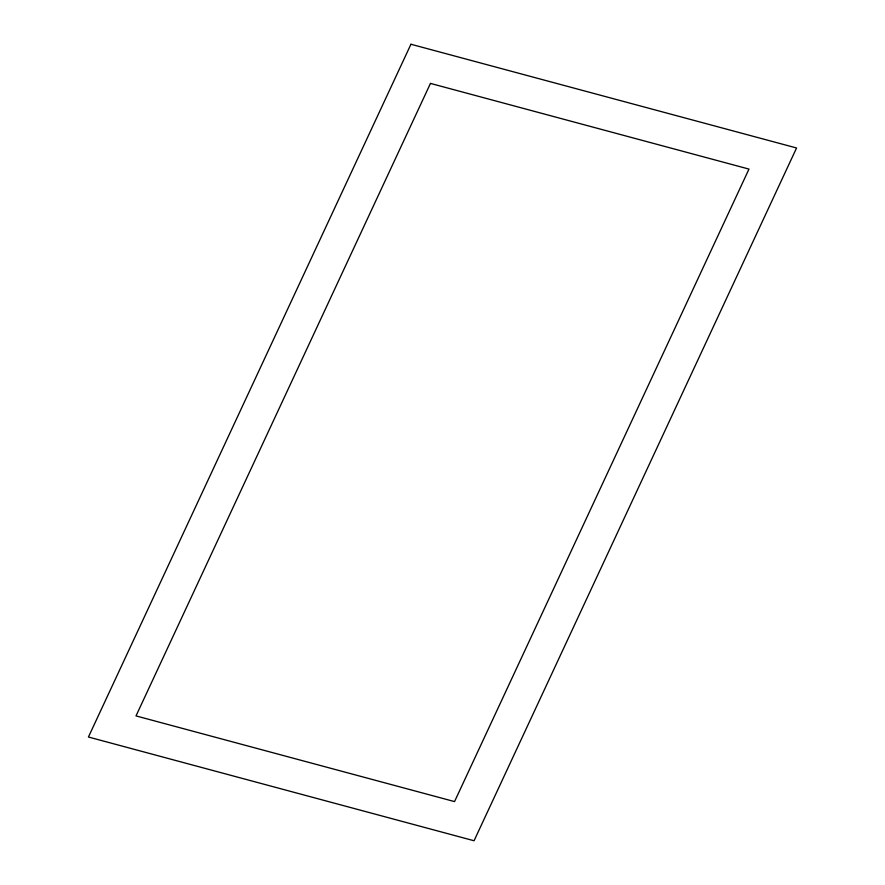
<?xml version="1.0" encoding="UTF-8"?>
<svg xmlns="http://www.w3.org/2000/svg" width="885" height="885" viewBox="0 0 885 885"><rect width="100%" height="100%" fill="white"/><g stroke="black" fill="none" stroke-linecap="round" stroke-linejoin="round"><path stroke-width="1.33" d="M410.939 44.25L88.434 737.017L474.061 840.75L796.566 147.983L410.939 44.25M430.464 83.411L136.013 715.91L454.536 801.589L748.987 169.09L430.464 83.411"/></g></svg>
